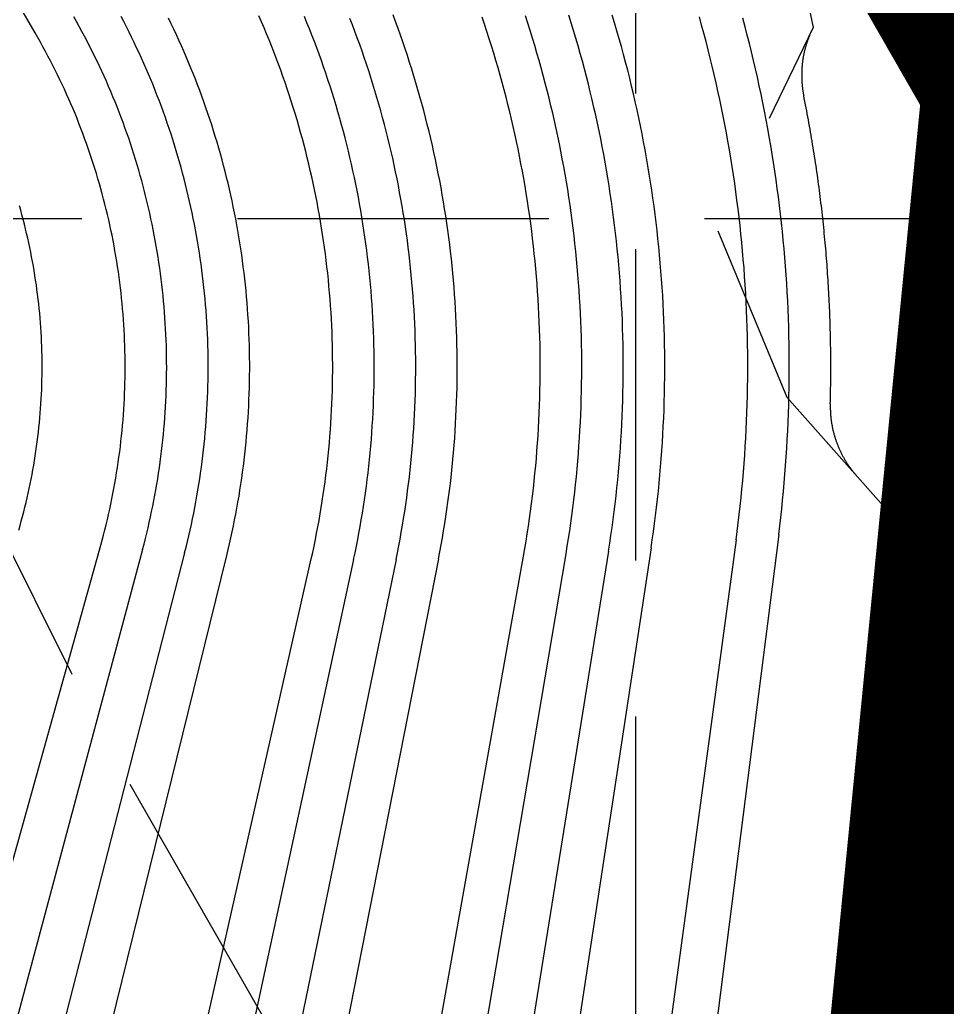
# Model space of a CAD drawing. Header units: inches. Extents: x 2439273 to 2445077, y 7048639 to 7057917.
# Drawn here: x 2443273.8 to 2443363.1, y 7053781 to 7053876.2 of the extents above; entities that cross this region are included whole.
import ezdxf

# ---------------------------------------------------------------- set-up
doc = ezdxf.new("R2010")
doc.units = ezdxf.units.IN
doc.header["$LTSCALE"] = 300
doc.header["$MEASUREMENT"] = 0
doc.linetypes.add('DASHEDX2', pattern=[0.165, 0.125, -0.04])
doc.linetypes.add('HIDDEN', pattern=[0.375, 0.25, -0.125])
for name, color, linetype in [('EC', 43, 'DASHEDX2'), ('GRID', 254, 'HIDDEN'), ('PC', 43, 'DASHEDX2'), ('SILT FENCE', 200, 'Continuous')]:
    doc.layers.add(name, color=color, linetype=linetype)

msp = doc.modelspace()

# ---------------------------------------------------------------- linework, layer by layer
at = {"layer": 'EC', "color": 43, "linetype": 'DASHEDX2', "flags": 128}
for points in [[(2443314.731, 7054071.338), (2443246.397, 7054130.796), (2443341.86, 7054239.247), (2443403.583, 7054305.576), (2443406.091, 7054308.967), (2443408.778, 7054314.31), (2443414.518, 7054334.138), (2443390.641, 7054330.871), (2443370.673, 7054321.869), (2443286.175, 7054320.036), (2443277.133, 7054265.52), (2443230.153, 7054191.685), (2443206.355, 7054145.806), (2443205.986, 7054120.807), (2443213.129, 7054083.793), (2443239.816, 7053999.748), (2443234.616, 7053948.438), (2443238.042, 7053912.968), (2443265.461, 7053839.869), (2443282.074, 7053806.58), (2443304.578, 7053767.273), (2443352.703, 7053713.1), (2443391.835, 7053658.111), (2443400.611, 7053636.173), (2443420.264, 7053607.511), (2443419.785, 7053641.228), (2443418.813, 7053656.412), (2443415.354, 7053686.967), (2443423.838, 7053699.041)], [(2443385.193, 7053797.56), (2443395.111, 7053786.381), (2443391.087, 7053835.767), (2443390.159, 7053839.751), (2443390.572, 7053840.258), (2443386.595, 7053874.103), (2443387.847, 7053877.076), (2443383.805, 7053913.519), (2443382.498, 7053914.892), (2443368.561, 7053924.265), (2443343.274, 7053909.1), (2443350.227, 7053875.443), (2443340.915, 7053856.19), (2443347.702, 7053839.82), (2443375.991, 7053807.933)]]:
    msp.add_lwpolyline(points, dxfattribs=at)
at = {"layer": 'GRID', "linetype": 'HIDDEN', "ltscale": 0.4}
for p, q in [((2443333.141, 7049369.078), (2443333.141, 7057765.425)), ((2439424.763, 7053857.046), (2444925.444, 7053857.046))]:
    msp.add_line(p, q, dxfattribs=at)
at = {"layer": 'PC', "color": 24, "linetype": 'Continuous', "flags": 128}
for points in [[(2443230.012, 7053640.749), (2443281.574, 7053825.558), (2443281.71, 7053826.051), (2443281.841, 7053826.545), (2443281.969, 7053827.04), (2443282.092, 7053827.536), (2443282.212, 7053828.033), (2443282.328, 7053828.531), (2443282.439, 7053829.03), (2443282.547, 7053829.53), (2443282.651, 7053830.03), (2443282.75, 7053830.532), (2443282.846, 7053831.034), (2443282.937, 7053831.537), (2443283.025, 7053832.041), (2443283.109, 7053832.545), (2443283.188, 7053833.05), (2443283.264, 7053833.556), (2443283.335, 7053834.062), (2443283.403, 7053834.569), (2443283.466, 7053835.076), (2443283.525, 7053835.584), (2443283.581, 7053836.092), (2443283.632, 7053836.601), (2443283.679, 7053837.11), (2443283.722, 7053837.62), (2443283.761, 7053838.129), (2443283.796, 7053838.639), (2443283.827, 7053839.15), (2443283.854, 7053839.66), (2443283.876, 7053840.171), (2443283.895, 7053840.682), (2443283.91, 7053841.193), (2443283.92, 7053841.704), (2443283.926, 7053842.215), (2443283.929, 7053842.727), (2443283.927, 7053843.238), (2443283.921, 7053843.749), (2443283.911, 7053844.26), (2443283.897, 7053844.771), (2443283.879, 7053845.282), (2443283.857, 7053845.793), (2443283.83, 7053846.304), (2443283.8, 7053846.814), (2443283.765, 7053847.324), (2443283.727, 7053847.834), (2443283.684, 7053848.344), (2443283.638, 7053848.853), (2443283.587, 7053849.361), (2443283.532, 7053849.87), (2443283.473, 7053850.378), (2443283.41, 7053850.885), (2443283.343, 7053851.392), (2443283.272, 7053851.898), (2443283.197, 7053852.404), (2443283.118, 7053852.909), (2443283.035, 7053853.413), (2443282.948, 7053853.917), (2443282.857, 7053854.42), (2443282.762, 7053854.923), (2443282.662, 7053855.424), (2443282.559, 7053855.925), (2443282.452, 7053856.425), (2443282.341, 7053856.924), (2443282.226, 7053857.422), (2443282.107, 7053857.919), (2443281.984, 7053858.415), (2443281.856, 7053858.911), (2443281.725, 7053859.405), (2443281.59, 7053859.898), (2443281.452, 7053860.39), (2443281.309, 7053860.881), (2443281.162, 7053861.371), (2443281.011, 7053861.859), (2443280.857, 7053862.347), (2443280.698, 7053862.833), (2443280.536, 7053863.317), (2443280.37, 7053863.801), (2443280.2, 7053864.283), (2443280.026, 7053864.764), (2443279.848, 7053865.243), (2443279.667, 7053865.721), (2443279.481, 7053866.198), (2443279.292, 7053866.673), (2443279.099, 7053867.146), (2443278.903, 7053867.618), (2443278.702, 7053868.088), (2443278.498, 7053868.557), (2443278.29, 7053869.024), (2443278.078, 7053869.49), (2443277.863, 7053869.953), (2443277.644, 7053870.415), (2443277.421, 7053870.875), (2443277.194, 7053871.334), (2443276.964, 7053871.79), (2443276.731, 7053872.245), (2443276.493, 7053872.698), (2443276.252, 7053873.149), (2443276.008, 7053873.598), (2443275.759, 7053874.045), (2443275.508, 7053874.49), (2443275.252, 7053874.933), (2443232.885, 7053947.78)], [(2443285.612, 7053825.16), (2443285.749, 7053825.679), (2443285.882, 7053826.198), (2443286.01, 7053826.719), (2443286.135, 7053827.24), (2443286.255, 7053827.763), (2443286.371, 7053828.286), (2443286.483, 7053828.811), (2443286.591, 7053829.336), (2443286.695, 7053829.862), (2443286.794, 7053830.389), (2443286.89, 7053830.916), (2443286.981, 7053831.445), (2443287.068, 7053831.974), (2443287.151, 7053832.504), (2443287.23, 7053833.034), (2443287.304, 7053833.565), (2443287.375, 7053834.097), (2443287.441, 7053834.629), (2443287.503, 7053835.161), (2443287.561, 7053835.694), (2443287.614, 7053836.228), (2443287.664, 7053836.762), (2443287.709, 7053837.296), (2443287.75, 7053837.831), (2443287.787, 7053838.366), (2443287.819, 7053838.901), (2443287.847, 7053839.436), (2443287.872, 7053839.972), (2443287.891, 7053840.508), (2443287.907, 7053841.044), (2443287.918, 7053841.58), (2443287.926, 7053842.116), (2443287.929, 7053842.652), (2443287.927, 7053843.188), (2443287.922, 7053843.724), (2443287.912, 7053844.261), (2443287.898, 7053844.797), (2443287.88, 7053845.332), (2443287.857, 7053845.868), (2443287.831, 7053846.404), (2443287.8, 7053846.939), (2443287.765, 7053847.474), (2443287.725, 7053848.009), (2443287.682, 7053848.543), (2443287.634, 7053849.077), (2443287.582, 7053849.611), (2443287.526, 7053850.144), (2443287.466, 7053850.677), (2443287.401, 7053851.209), (2443287.333, 7053851.741), (2443287.26, 7053852.272), (2443287.182, 7053852.803), (2443287.101, 7053853.333), (2443287.016, 7053853.862), (2443286.926, 7053854.391), (2443286.832, 7053854.919), (2443286.734, 7053855.446), (2443286.632, 7053855.972), (2443286.526, 7053856.498), (2443286.415, 7053857.023), (2443286.301, 7053857.547), (2443286.182, 7053858.069), (2443286.059, 7053858.591), (2443285.932, 7053859.112), (2443285.801, 7053859.632), (2443285.666, 7053860.151), (2443285.527, 7053860.669), (2443285.384, 7053861.186), (2443285.236, 7053861.701), (2443285.085, 7053862.216), (2443284.93, 7053862.729), (2443284.77, 7053863.241), (2443284.607, 7053863.751), (2443284.439, 7053864.261), (2443284.267, 7053864.769), (2443284.092, 7053865.275), (2443283.912, 7053865.781), (2443283.729, 7053866.284), (2443283.541, 7053866.787), (2443283.35, 7053867.288), (2443283.154, 7053867.787), (2443282.955, 7053868.285), (2443282.752, 7053868.781), (2443282.545, 7053869.275), (2443282.334, 7053869.768), (2443282.119, 7053870.26), (2443281.9, 7053870.749), (2443281.677, 7053871.237), (2443281.451, 7053871.723), (2443281.22, 7053872.207), (2443280.986, 7053872.689), (2443280.748, 7053873.17), (2443280.507, 7053873.649), (2443280.261, 7053874.125), (2443280.012, 7053874.6), (2443279.759, 7053875.073), (2443279.502, 7053875.544), (2443279.242, 7053876.012), (2443278.978, 7053876.479)], [(2443289.662, 7053824.833), (2443289.799, 7053825.376), (2443289.932, 7053825.921), (2443290.061, 7053826.466), (2443290.186, 7053827.012), (2443290.307, 7053827.56), (2443290.423, 7053828.108), (2443290.535, 7053828.657), (2443290.642, 7053829.207), (2443290.745, 7053829.758), (2443290.845, 7053830.31), (2443290.939, 7053830.862), (2443291.03, 7053831.415), (2443291.116, 7053831.969), (2443291.198, 7053832.523), (2443291.275, 7053833.078), (2443291.348, 7053833.634), (2443291.417, 7053834.19), (2443291.482, 7053834.747), (2443291.542, 7053835.304), (2443291.598, 7053835.862), (2443291.649, 7053836.42), (2443291.696, 7053836.978), (2443291.739, 7053837.537), (2443291.778, 7053838.096), (2443291.812, 7053838.655), (2443291.841, 7053839.215), (2443291.867, 7053839.775), (2443291.888, 7053840.335), (2443291.905, 7053840.895), (2443291.917, 7053841.455), (2443291.925, 7053842.016), (2443291.928, 7053842.576), (2443291.928, 7053843.136), (2443291.922, 7053843.697), (2443291.913, 7053844.257), (2443291.899, 7053844.817), (2443291.881, 7053845.377), (2443291.858, 7053845.937), (2443291.831, 7053846.497), (2443291.8, 7053847.057), (2443291.764, 7053847.616), (2443291.724, 7053848.175), (2443291.68, 7053848.734), (2443291.631, 7053849.292), (2443291.578, 7053849.85), (2443291.521, 7053850.407), (2443291.459, 7053850.964), (2443291.393, 7053851.521), (2443291.323, 7053852.077), (2443291.248, 7053852.632), (2443291.169, 7053853.187), (2443291.086, 7053853.741), (2443290.998, 7053854.295), (2443290.906, 7053854.848), (2443290.81, 7053855.4), (2443290.709, 7053855.951), (2443290.605, 7053856.502), (2443290.495, 7053857.051), (2443290.382, 7053857.6), (2443290.264, 7053858.148), (2443290.142, 7053858.695), (2443290.016, 7053859.241), (2443289.886, 7053859.786), (2443289.751, 7053860.33), (2443289.612, 7053860.873), (2443289.469, 7053861.415), (2443289.322, 7053861.956), (2443289.17, 7053862.495), (2443289.015, 7053863.033), (2443288.855, 7053863.571), (2443288.691, 7053864.106), (2443288.522, 7053864.641), (2443288.35, 7053865.174), (2443288.173, 7053865.706), (2443287.993, 7053866.237), (2443287.808, 7053866.766), (2443287.619, 7053867.293), (2443287.426, 7053867.819), (2443287.229, 7053868.344), (2443287.028, 7053868.867), (2443286.822, 7053869.389), (2443286.613, 7053869.908), (2443286.4, 7053870.427), (2443286.182, 7053870.943), (2443285.961, 7053871.458), (2443285.735, 7053871.971), (2443285.506, 7053872.482), (2443285.273, 7053872.992), (2443285.035, 7053873.5), (2443284.794, 7053874.005), (2443284.549, 7053874.509), (2443284.3, 7053875.011), (2443284.047, 7053875.511), (2443283.79, 7053876.01), (2443283.529, 7053876.506)], [(2443293.722, 7053824.575), (2443293.859, 7053825.142), (2443293.992, 7053825.711), (2443294.121, 7053826.28), (2443294.245, 7053826.851), (2443294.365, 7053827.422), (2443294.481, 7053827.995), (2443294.592, 7053828.568), (2443294.699, 7053829.142), (2443294.802, 7053829.717), (2443294.9, 7053830.293), (2443294.993, 7053830.869), (2443295.082, 7053831.446), (2443295.167, 7053832.024), (2443295.247, 7053832.602), (2443295.323, 7053833.181), (2443295.394, 7053833.761), (2443295.461, 7053834.341), (2443295.524, 7053834.922), (2443295.582, 7053835.503), (2443295.635, 7053836.084), (2443295.684, 7053836.666), (2443295.729, 7053837.248), (2443295.769, 7053837.831), (2443295.804, 7053838.414), (2443295.836, 7053838.997), (2443295.862, 7053839.58), (2443295.884, 7053840.164), (2443295.902, 7053840.747), (2443295.915, 7053841.331), (2443295.924, 7053841.915), (2443295.928, 7053842.499), (2443295.928, 7053843.083), (2443295.923, 7053843.667), (2443295.914, 7053844.251), (2443295.9, 7053844.834), (2443295.882, 7053845.418), (2443295.859, 7053846.002), (2443295.832, 7053846.585), (2443295.8, 7053847.168), (2443295.764, 7053847.751), (2443295.724, 7053848.333), (2443295.679, 7053848.916), (2443295.629, 7053849.497), (2443295.575, 7053850.079), (2443295.517, 7053850.66), (2443295.454, 7053851.24), (2443295.386, 7053851.821), (2443295.314, 7053852.4), (2443295.238, 7053852.979), (2443295.157, 7053853.557), (2443295.072, 7053854.135), (2443294.982, 7053854.712), (2443294.888, 7053855.288), (2443294.79, 7053855.864), (2443294.687, 7053856.439), (2443294.58, 7053857.013), (2443294.468, 7053857.586), (2443294.352, 7053858.158), (2443294.231, 7053858.73), (2443294.106, 7053859.3), (2443293.977, 7053859.869), (2443293.843, 7053860.438), (2443293.705, 7053861.005), (2443293.563, 7053861.572), (2443293.416, 7053862.137), (2443293.265, 7053862.701), (2443293.11, 7053863.264), (2443292.95, 7053863.826), (2443292.786, 7053864.386), (2443292.618, 7053864.945), (2443292.445, 7053865.503), (2443292.268, 7053866.059), (2443292.087, 7053866.615), (2443291.901, 7053867.168), (2443291.712, 7053867.721), (2443291.518, 7053868.271), (2443291.32, 7053868.821), (2443291.117, 7053869.368), (2443290.911, 7053869.915), (2443290.7, 7053870.459), (2443290.485, 7053871.002), (2443290.266, 7053871.543), (2443290.043, 7053872.083), (2443289.815, 7053872.621), (2443289.584, 7053873.157), (2443289.348, 7053873.691), (2443289.108, 7053874.224), (2443288.865, 7053874.754), (2443288.617, 7053875.283), (2443288.365, 7053875.81), (2443288.109, 7053876.335)], [(2443301.866, 7053824.255), (2443302.002, 7053824.869), (2443302.134, 7053825.484), (2443302.261, 7053826.1), (2443302.383, 7053826.717), (2443302.501, 7053827.335), (2443302.614, 7053827.954), (2443302.723, 7053828.574), (2443302.826, 7053829.194), (2443302.926, 7053829.815), (2443303.02, 7053830.437), (2443303.11, 7053831.06), (2443303.195, 7053831.683), (2443303.276, 7053832.307), (2443303.352, 7053832.931), (2443303.423, 7053833.556), (2443303.49, 7053834.182), (2443303.552, 7053834.808), (2443303.609, 7053835.434), (2443303.661, 7053836.061), (2443303.709, 7053836.688), (2443303.752, 7053837.316), (2443303.791, 7053837.944), (2443303.824, 7053838.572), (2443303.853, 7053839.2), (2443303.878, 7053839.829), (2443303.897, 7053840.457), (2443303.912, 7053841.086), (2443303.922, 7053841.715), (2443303.928, 7053842.344), (2443303.928, 7053842.973), (2443303.924, 7053843.602), (2443303.916, 7053844.231), (2443303.902, 7053844.86), (2443303.884, 7053845.489), (2443303.861, 7053846.118), (2443303.834, 7053846.746), (2443303.802, 7053847.374), (2443303.765, 7053848.002), (2443303.723, 7053848.63), (2443303.677, 7053849.257), (2443303.626, 7053849.884), (2443303.57, 7053850.511), (2443303.51, 7053851.137), (2443303.444, 7053851.762), (2443303.375, 7053852.388), (2443303.3, 7053853.012), (2443303.221, 7053853.636), (2443303.137, 7053854.26), (2443303.049, 7053854.882), (2443302.956, 7053855.505), (2443302.858, 7053856.126), (2443302.755, 7053856.747), (2443302.648, 7053857.366), (2443302.537, 7053857.985), (2443302.42, 7053858.604), (2443302.299, 7053859.221), (2443302.174, 7053859.837), (2443302.044, 7053860.453), (2443301.909, 7053861.067), (2443301.769, 7053861.68), (2443301.625, 7053862.293), (2443301.477, 7053862.904), (2443301.324, 7053863.514), (2443301.166, 7053864.123), (2443301.004, 7053864.731), (2443300.837, 7053865.337), (2443300.665, 7053865.943), (2443300.489, 7053866.547), (2443300.309, 7053867.149), (2443300.124, 7053867.75), (2443299.935, 7053868.35), (2443299.741, 7053868.949), (2443299.542, 7053869.546), (2443299.34, 7053870.141), (2443299.132, 7053870.735), (2443298.921, 7053871.327), (2443298.704, 7053871.918), (2443298.484, 7053872.507), (2443298.259, 7053873.094), (2443298.03, 7053873.68), (2443297.796, 7053874.264), (2443297.558, 7053874.846), (2443297.315, 7053875.427), (2443297.068, 7053876.005), (2443296.817, 7053876.582)], [(2443305.948, 7053824.19), (2443306.083, 7053824.827), (2443306.213, 7053825.464), (2443306.338, 7053826.103), (2443306.459, 7053826.742), (2443306.575, 7053827.382), (2443306.686, 7053828.023), (2443306.793, 7053828.665), (2443306.895, 7053829.308), (2443306.992, 7053829.951), (2443307.084, 7053830.595), (2443307.172, 7053831.24), (2443307.254, 7053831.885), (2443307.332, 7053832.531), (2443307.406, 7053833.177), (2443307.474, 7053833.824), (2443307.538, 7053834.472), (2443307.597, 7053835.12), (2443307.651, 7053835.768), (2443307.7, 7053836.417), (2443307.744, 7053837.066), (2443307.784, 7053837.716), (2443307.819, 7053838.365), (2443307.849, 7053839.015), (2443307.874, 7053839.665), (2443307.895, 7053840.316), (2443307.91, 7053840.966), (2443307.921, 7053841.617), (2443307.927, 7053842.267), (2443307.928, 7053842.918), (2443307.925, 7053843.569), (2443307.916, 7053844.219), (2443307.903, 7053844.87), (2443307.885, 7053845.52), (2443307.862, 7053846.17), (2443307.835, 7053846.82), (2443307.802, 7053847.47), (2443307.765, 7053848.12), (2443307.723, 7053848.769), (2443307.676, 7053849.418), (2443307.625, 7053850.066), (2443307.568, 7053850.715), (2443307.507, 7053851.362), (2443307.441, 7053852.01), (2443307.37, 7053852.656), (2443307.294, 7053853.303), (2443307.214, 7053853.948), (2443307.129, 7053854.593), (2443307.039, 7053855.238), (2443306.944, 7053855.881), (2443306.845, 7053856.524), (2443306.741, 7053857.167), (2443306.632, 7053857.808), (2443306.518, 7053858.449), (2443306.4, 7053859.089), (2443306.277, 7053859.727), (2443306.149, 7053860.365), (2443306.016, 7053861.002), (2443305.879, 7053861.638), (2443305.737, 7053862.273), (2443305.591, 7053862.907), (2443305.439, 7053863.54), (2443305.283, 7053864.172), (2443305.123, 7053864.802), (2443304.957, 7053865.431), (2443304.787, 7053866.059), (2443304.613, 7053866.686), (2443304.433, 7053867.312), (2443304.25, 7053867.936), (2443304.061, 7053868.558), (2443303.868, 7053869.18), (2443303.67, 7053869.8), (2443303.468, 7053870.418), (2443303.261, 7053871.035), (2443303.05, 7053871.65), (2443302.834, 7053872.264), (2443302.614, 7053872.876), (2443302.389, 7053873.487), (2443302.159, 7053874.096), (2443301.925, 7053874.703), (2443301.687, 7053875.308), (2443301.444, 7053875.912), (2443301.197, 7053876.513)], [(2443310.035, 7053824.186), (2443310.168, 7053824.844), (2443310.296, 7053825.503), (2443310.42, 7053826.163), (2443310.539, 7053826.824), (2443310.652, 7053827.486), (2443310.761, 7053828.149), (2443310.866, 7053828.812), (2443310.965, 7053829.477), (2443311.06, 7053830.142), (2443311.149, 7053830.807), (2443311.234, 7053831.473), (2443311.314, 7053832.14), (2443311.389, 7053832.808), (2443311.459, 7053833.476), (2443311.525, 7053834.144), (2443311.585, 7053834.813), (2443311.641, 7053835.482), (2443311.691, 7053836.152), (2443311.737, 7053836.822), (2443311.778, 7053837.493), (2443311.814, 7053838.163), (2443311.845, 7053838.834), (2443311.871, 7053839.505), (2443311.892, 7053840.177), (2443311.909, 7053840.848), (2443311.92, 7053841.519), (2443311.927, 7053842.191), (2443311.929, 7053842.863), (2443311.925, 7053843.534), (2443311.917, 7053844.206), (2443311.904, 7053844.877), (2443311.886, 7053845.549), (2443311.863, 7053846.22), (2443311.836, 7053846.891), (2443311.803, 7053847.562), (2443311.766, 7053848.232), (2443311.723, 7053848.903), (2443311.676, 7053849.573), (2443311.624, 7053850.242), (2443311.567, 7053850.912), (2443311.505, 7053851.58), (2443311.438, 7053852.249), (2443311.366, 7053852.916), (2443311.289, 7053853.584), (2443311.208, 7053854.25), (2443311.122, 7053854.916), (2443311.03, 7053855.582), (2443310.934, 7053856.246), (2443310.833, 7053856.91), (2443310.728, 7053857.574), (2443310.617, 7053858.236), (2443310.502, 7053858.898), (2443310.381, 7053859.559), (2443310.256, 7053860.218), (2443310.126, 7053860.877), (2443309.992, 7053861.535), (2443309.852, 7053862.192), (2443309.708, 7053862.848), (2443309.559, 7053863.503), (2443309.405, 7053864.157), (2443309.246, 7053864.81), (2443309.083, 7053865.461), (2443308.915, 7053866.111), (2443308.742, 7053866.76), (2443308.565, 7053867.408), (2443308.382, 7053868.054), (2443308.195, 7053868.699), (2443308.003, 7053869.343), (2443307.807, 7053869.985), (2443307.606, 7053870.626), (2443307.4, 7053871.266), (2443307.19, 7053871.903), (2443306.975, 7053872.54), (2443306.755, 7053873.174), (2443306.53, 7053873.807), (2443306.301, 7053874.439), (2443306.068, 7053875.068), (2443305.83, 7053875.696), (2443305.587, 7053876.323)], [(2443314.126, 7053824.239), (2443314.257, 7053824.919), (2443314.383, 7053825.599), (2443314.504, 7053826.281), (2443314.62, 7053826.963), (2443314.732, 7053827.646), (2443314.838, 7053828.33), (2443314.94, 7053829.014), (2443315.036, 7053829.7), (2443315.128, 7053830.386), (2443315.215, 7053831.072), (2443315.297, 7053831.759), (2443315.373, 7053832.447), (2443315.445, 7053833.135), (2443315.512, 7053833.824), (2443315.574, 7053834.513), (2443315.631, 7053835.203), (2443315.683, 7053835.893), (2443315.73, 7053836.584), (2443315.772, 7053837.274), (2443315.809, 7053837.965), (2443315.841, 7053838.657), (2443315.868, 7053839.348), (2443315.89, 7053840.04), (2443315.907, 7053840.732), (2443315.919, 7053841.424), (2443315.926, 7053842.116), (2443315.929, 7053842.808), (2443315.926, 7053843.5), (2443315.918, 7053844.192), (2443315.905, 7053844.884), (2443315.887, 7053845.576), (2443315.864, 7053846.267), (2443315.837, 7053846.959), (2443315.804, 7053847.65), (2443315.766, 7053848.341), (2443315.723, 7053849.032), (2443315.676, 7053849.722), (2443315.623, 7053850.412), (2443315.565, 7053851.102), (2443315.503, 7053851.791), (2443315.435, 7053852.48), (2443315.362, 7053853.168), (2443315.285, 7053853.856), (2443315.202, 7053854.543), (2443315.115, 7053855.229), (2443315.023, 7053855.915), (2443314.925, 7053856.6), (2443314.823, 7053857.285), (2443314.716, 7053857.968), (2443314.604, 7053858.651), (2443314.487, 7053859.333), (2443314.365, 7053860.015), (2443314.238, 7053860.695), (2443314.106, 7053861.374), (2443313.969, 7053862.053), (2443313.828, 7053862.73), (2443313.681, 7053863.406), (2443313.53, 7053864.082), (2443313.374, 7053864.756), (2443313.213, 7053865.429), (2443313.047, 7053866.101), (2443312.876, 7053866.772), (2443312.701, 7053867.441), (2443312.521, 7053868.109), (2443312.335, 7053868.776), (2443312.145, 7053869.441), (2443311.951, 7053870.105), (2443311.751, 7053870.768), (2443311.547, 7053871.429), (2443311.338, 7053872.089), (2443311.124, 7053872.747), (2443310.905, 7053873.404), (2443310.682, 7053874.059), (2443310.454, 7053874.712), (2443310.221, 7053875.364), (2443309.984, 7053876.014), (2443309.742, 7053876.662)], [(2443322.316, 7053824.514), (2443322.442, 7053825.234), (2443322.563, 7053825.956), (2443322.678, 7053826.678), (2443322.789, 7053827.4), (2443322.894, 7053828.124), (2443322.994, 7053828.848), (2443323.09, 7053829.573), (2443323.18, 7053830.299), (2443323.265, 7053831.025), (2443323.345, 7053831.752), (2443323.42, 7053832.479), (2443323.489, 7053833.207), (2443323.554, 7053833.936), (2443323.613, 7053834.664), (2443323.668, 7053835.394), (2443323.717, 7053836.123), (2443323.761, 7053836.853), (2443323.8, 7053837.583), (2443323.834, 7053838.314), (2443323.862, 7053839.044), (2443323.886, 7053839.775), (2443323.904, 7053840.506), (2443323.918, 7053841.237), (2443323.926, 7053841.968), (2443323.929, 7053842.7), (2443323.926, 7053843.431), (2443323.919, 7053844.162), (2443323.907, 7053844.893), (2443323.889, 7053845.624), (2443323.866, 7053846.355), (2443323.838, 7053847.086), (2443323.805, 7053847.816), (2443323.767, 7053848.546), (2443323.724, 7053849.276), (2443323.676, 7053850.006), (2443323.622, 7053850.735), (2443323.563, 7053851.464), (2443323.5, 7053852.193), (2443323.431, 7053852.921), (2443323.357, 7053853.648), (2443323.278, 7053854.375), (2443323.193, 7053855.101), (2443323.104, 7053855.827), (2443323.01, 7053856.552), (2443322.91, 7053857.277), (2443322.805, 7053858), (2443322.696, 7053858.723), (2443322.581, 7053859.445), (2443322.461, 7053860.167), (2443322.336, 7053860.887), (2443322.206, 7053861.607), (2443322.071, 7053862.325), (2443321.931, 7053863.043), (2443321.786, 7053863.76), (2443321.636, 7053864.475), (2443321.48, 7053865.19), (2443321.32, 7053865.903), (2443321.155, 7053866.616), (2443320.985, 7053867.327), (2443320.809, 7053868.037), (2443320.629, 7053868.745), (2443320.444, 7053869.453), (2443320.254, 7053870.159), (2443320.059, 7053870.863), (2443319.859, 7053871.567), (2443319.654, 7053872.269), (2443319.444, 7053872.969), (2443319.229, 7053873.668), (2443319.009, 7053874.365), (2443318.784, 7053875.061), (2443318.555, 7053875.755), (2443318.32, 7053876.448)], [(2443326.414, 7053824.731), (2443326.536, 7053825.471), (2443326.654, 7053826.212), (2443326.766, 7053826.953), (2443326.873, 7053827.695), (2443326.975, 7053828.439), (2443327.072, 7053829.182), (2443327.164, 7053829.927), (2443327.25, 7053830.672), (2443327.332, 7053831.417), (2443327.408, 7053832.163), (2443327.479, 7053832.91), (2443327.545, 7053833.657), (2443327.605, 7053834.405), (2443327.661, 7053835.153), (2443327.711, 7053835.901), (2443327.756, 7053836.65), (2443327.796, 7053837.399), (2443327.83, 7053838.148), (2443327.86, 7053838.897), (2443327.884, 7053839.647), (2443327.903, 7053840.397), (2443327.917, 7053841.147), (2443327.925, 7053841.897), (2443327.929, 7053842.647), (2443327.927, 7053843.397), (2443327.92, 7053844.147), (2443327.907, 7053844.897), (2443327.89, 7053845.646), (2443327.867, 7053846.396), (2443327.839, 7053847.146), (2443327.806, 7053847.895), (2443327.768, 7053848.644), (2443327.725, 7053849.393), (2443327.676, 7053850.141), (2443327.622, 7053850.889), (2443327.563, 7053851.637), (2443327.499, 7053852.384), (2443327.429, 7053853.131), (2443327.355, 7053853.877), (2443327.275, 7053854.623), (2443327.19, 7053855.368), (2443327.1, 7053856.113), (2443327.004, 7053856.857), (2443326.904, 7053857.6), (2443326.798, 7053858.342), (2443326.687, 7053859.084), (2443326.571, 7053859.825), (2443326.45, 7053860.565), (2443326.324, 7053861.305), (2443326.193, 7053862.043), (2443326.056, 7053862.781), (2443325.915, 7053863.517), (2443325.768, 7053864.253), (2443325.616, 7053864.987), (2443325.459, 7053865.721), (2443325.297, 7053866.453), (2443325.13, 7053867.184), (2443324.958, 7053867.914), (2443324.78, 7053868.643), (2443324.598, 7053869.37), (2443324.411, 7053870.097), (2443324.218, 7053870.822), (2443324.021, 7053871.545), (2443323.819, 7053872.267), (2443323.611, 7053872.988), (2443323.399, 7053873.707), (2443323.181, 7053874.425), (2443322.959, 7053875.142), (2443322.732, 7053875.856), (2443322.499, 7053876.569)], [(2443330.512, 7053824.998), (2443330.631, 7053825.757), (2443330.745, 7053826.517), (2443330.854, 7053827.278), (2443330.957, 7053828.039), (2443331.056, 7053828.801), (2443331.149, 7053829.564), (2443331.237, 7053830.327), (2443331.319, 7053831.091), (2443331.397, 7053831.855), (2443331.469, 7053832.62), (2443331.536, 7053833.385), (2443331.598, 7053834.151), (2443331.654, 7053834.918), (2443331.705, 7053835.684), (2443331.751, 7053836.451), (2443331.792, 7053837.218), (2443331.827, 7053837.986), (2443331.857, 7053838.754), (2443331.882, 7053839.521), (2443331.901, 7053840.29), (2443331.916, 7053841.058), (2443331.925, 7053841.826), (2443331.928, 7053842.594), (2443331.927, 7053843.363), (2443331.92, 7053844.131), (2443331.908, 7053844.899), (2443331.891, 7053845.667), (2443331.868, 7053846.435), (2443331.84, 7053847.203), (2443331.807, 7053847.971), (2443331.769, 7053848.738), (2443331.725, 7053849.505), (2443331.676, 7053850.272), (2443331.622, 7053851.038), (2443331.563, 7053851.804), (2443331.498, 7053852.57), (2443331.428, 7053853.335), (2443331.353, 7053854.1), (2443331.272, 7053854.864), (2443331.187, 7053855.627), (2443331.096, 7053856.39), (2443331, 7053857.153), (2443330.898, 7053857.914), (2443330.792, 7053858.675), (2443330.68, 7053859.435), (2443330.563, 7053860.195), (2443330.441, 7053860.953), (2443330.313, 7053861.711), (2443330.181, 7053862.468), (2443330.043, 7053863.223), (2443329.9, 7053863.978), (2443329.752, 7053864.732), (2443329.598, 7053865.485), (2443329.44, 7053866.237), (2443329.276, 7053866.988), (2443329.107, 7053867.737), (2443328.933, 7053868.486), (2443328.754, 7053869.233), (2443328.57, 7053869.979), (2443328.381, 7053870.723), (2443328.186, 7053871.467), (2443327.987, 7053872.209), (2443327.782, 7053872.949), (2443327.573, 7053873.688), (2443327.358, 7053874.426), (2443327.138, 7053875.162), (2443326.913, 7053875.897), (2443326.684, 7053876.63)], [(2443334.61, 7053825.314), (2443334.725, 7053826.091), (2443334.836, 7053826.87), (2443334.941, 7053827.649), (2443335.04, 7053828.429), (2443335.135, 7053829.209), (2443335.224, 7053829.99), (2443335.308, 7053830.772), (2443335.386, 7053831.554), (2443335.46, 7053832.337), (2443335.528, 7053833.12), (2443335.59, 7053833.904), (2443335.648, 7053834.688), (2443335.7, 7053835.472), (2443335.746, 7053836.257), (2443335.788, 7053837.042), (2443335.824, 7053837.827), (2443335.855, 7053838.613), (2443335.88, 7053839.399), (2443335.9, 7053840.185), (2443335.915, 7053840.971), (2443335.924, 7053841.757), (2443335.928, 7053842.543), (2443335.927, 7053843.329), (2443335.921, 7053844.115), (2443335.909, 7053844.901), (2443335.892, 7053845.687), (2443335.869, 7053846.473), (2443335.841, 7053847.259), (2443335.808, 7053848.044), (2443335.77, 7053848.829), (2443335.726, 7053849.614), (2443335.677, 7053850.399), (2443335.622, 7053851.183), (2443335.562, 7053851.967), (2443335.497, 7053852.75), (2443335.427, 7053853.533), (2443335.351, 7053854.316), (2443335.27, 7053855.098), (2443335.184, 7053855.879), (2443335.092, 7053856.66), (2443334.996, 7053857.44), (2443334.893, 7053858.22), (2443334.786, 7053858.998), (2443334.673, 7053859.776), (2443334.555, 7053860.554), (2443334.432, 7053861.33), (2443334.304, 7053862.106), (2443334.17, 7053862.88), (2443334.031, 7053863.654), (2443333.887, 7053864.427), (2443333.737, 7053865.199), (2443333.582, 7053865.969), (2443333.422, 7053866.739), (2443333.257, 7053867.508), (2443333.087, 7053868.275), (2443332.911, 7053869.042), (2443332.731, 7053869.807), (2443332.545, 7053870.571), (2443332.354, 7053871.333), (2443332.157, 7053872.094), (2443331.956, 7053872.854), (2443331.75, 7053873.613), (2443331.538, 7053874.37), (2443331.321, 7053875.126), (2443331.099, 7053875.88), (2443330.872, 7053876.632)], [(2443342.802, 7053826.083), (2443342.91, 7053826.897), (2443343.012, 7053827.711), (2443343.109, 7053828.525), (2443343.201, 7053829.341), (2443343.287, 7053830.157), (2443343.367, 7053830.973), (2443343.443, 7053831.79), (2443343.513, 7053832.608), (2443343.577, 7053833.425), (2443343.636, 7053834.244), (2443343.69, 7053835.062), (2443343.738, 7053835.881), (2443343.781, 7053836.701), (2443343.818, 7053837.52), (2443343.85, 7053838.34), (2443343.876, 7053839.16), (2443343.898, 7053839.98), (2443343.913, 7053840.801), (2443343.923, 7053841.621), (2443343.928, 7053842.441), (2443343.928, 7053843.262), (2443343.922, 7053844.082), (2443343.91, 7053844.903), (2443343.893, 7053845.723), (2443343.871, 7053846.543), (2443343.843, 7053847.363), (2443343.81, 7053848.183), (2443343.771, 7053849.002), (2443343.727, 7053849.822), (2443343.678, 7053850.641), (2443343.623, 7053851.459), (2443343.563, 7053852.277), (2443343.497, 7053853.095), (2443343.426, 7053853.913), (2443343.349, 7053854.729), (2443343.267, 7053855.546), (2443343.18, 7053856.362), (2443343.087, 7053857.177), (2443342.989, 7053857.991), (2443342.886, 7053858.805), (2443342.777, 7053859.618), (2443342.663, 7053860.431), (2443342.543, 7053861.242), (2443342.418, 7053862.053), (2443342.288, 7053862.863), (2443342.152, 7053863.672), (2443342.011, 7053864.481), (2443341.864, 7053865.288), (2443341.713, 7053866.094), (2443341.556, 7053866.899), (2443341.393, 7053867.704), (2443341.226, 7053868.507), (2443341.053, 7053869.309), (2443340.874, 7053870.11), (2443340.691, 7053870.909), (2443340.502, 7053871.708), (2443340.307, 7053872.505), (2443340.108, 7053873.301), (2443339.903, 7053874.095), (2443339.693, 7053874.888), (2443339.478, 7053875.68), (2443339.258, 7053876.47)], [(2443346.903, 7053826.587), (2443347.006, 7053827.417), (2443347.104, 7053828.247), (2443347.196, 7053829.079), (2443347.282, 7053829.911), (2443347.364, 7053830.743), (2443347.439, 7053831.576), (2443347.51, 7053832.409), (2443347.575, 7053833.243), (2443347.634, 7053834.078), (2443347.688, 7053834.912), (2443347.737, 7053835.747), (2443347.78, 7053836.583), (2443347.817, 7053837.418), (2443347.849, 7053838.254), (2443347.876, 7053839.09), (2443347.897, 7053839.926), (2443347.913, 7053840.762), (2443347.923, 7053841.599), (2443347.928, 7053842.435), (2443347.928, 7053843.271), (2443347.921, 7053844.108), (2443347.91, 7053844.944), (2443347.893, 7053845.78), (2443347.87, 7053846.616), (2443347.842, 7053847.452), (2443347.809, 7053848.288), (2443347.77, 7053849.124), (2443347.726, 7053849.959), (2443347.676, 7053850.794), (2443347.621, 7053851.628), (2443347.56, 7053852.463), (2443347.494, 7053853.296), (2443347.422, 7053854.13), (2443347.345, 7053854.962), (2443347.263, 7053855.795), (2443347.175, 7053856.627), (2443347.082, 7053857.458), (2443346.983, 7053858.288), (2443346.879, 7053859.118), (2443346.769, 7053859.947), (2443346.654, 7053860.776), (2443346.534, 7053861.604), (2443346.408, 7053862.43), (2443346.276, 7053863.256), (2443346.14, 7053864.082), (2443345.998, 7053864.906), (2443345.85, 7053865.729), (2443345.698, 7053866.551), (2443345.539, 7053867.373), (2443345.376, 7053868.193), (2443345.207, 7053869.012), (2443345.033, 7053869.83), (2443344.853, 7053870.647), (2443344.668, 7053871.463), (2443344.478, 7053872.277), (2443344.282, 7053873.091), (2443344.082, 7053873.903), (2443343.875, 7053874.713), (2443343.664, 7053875.522), (2443343.447, 7053876.33)], [(2443350.227, 7053875.443), (2443350.196, 7053875.382), (2443350.166, 7053875.322), (2443350.136, 7053875.262), (2443350.107, 7053875.201), (2443350.078, 7053875.14), (2443350.049, 7053875.079), (2443350.021, 7053875.018), (2443349.993, 7053874.956), (2443349.966, 7053874.895), (2443349.939, 7053874.833), (2443349.912, 7053874.771), (2443349.886, 7053874.709), (2443349.86, 7053874.646), (2443349.835, 7053874.584), (2443349.81, 7053874.521), (2443349.786, 7053874.458), (2443349.762, 7053874.395), (2443349.738, 7053874.332), (2443349.715, 7053874.269), (2443349.692, 7053874.205), (2443349.67, 7053874.141), (2443349.648, 7053874.078), (2443349.627, 7053874.014), (2443349.606, 7053873.949), (2443349.585, 7053873.885), (2443349.565, 7053873.821), (2443349.545, 7053873.756), (2443349.526, 7053873.692), (2443349.507, 7053873.627), (2443349.489, 7053873.562), (2443349.471, 7053873.497), (2443349.453, 7053873.432), (2443349.436, 7053873.367), (2443349.42, 7053873.301), (2443349.403, 7053873.236), (2443349.388, 7053873.17), (2443349.372, 7053873.104), (2443349.357, 7053873.039), (2443349.343, 7053872.973), (2443349.329, 7053872.907), (2443349.315, 7053872.841), (2443349.302, 7053872.775), (2443349.29, 7053872.708), (2443349.277, 7053872.642), (2443349.266, 7053872.575), (2443349.254, 7053872.509), (2443349.244, 7053872.442), (2443349.233, 7053872.376), (2443349.223, 7053872.309), (2443349.214, 7053872.242), (2443349.205, 7053872.175), (2443349.196, 7053872.109), (2443349.188, 7053872.042), (2443349.18, 7053871.975), (2443349.173, 7053871.907), (2443349.166, 7053871.84), (2443349.16, 7053871.773), (2443349.154, 7053871.706), (2443349.148, 7053871.639), (2443349.143, 7053871.571), (2443349.139, 7053871.504), (2443349.135, 7053871.437), (2443349.131, 7053871.369), (2443349.128, 7053871.302), (2443349.125, 7053871.235), (2443349.123, 7053871.167), (2443349.121, 7053871.1), (2443349.12, 7053871.032), (2443349.119, 7053870.965), (2443349.119, 7053870.897), (2443349.119, 7053870.83), (2443349.119, 7053870.763), (2443349.12, 7053870.695), (2443349.121, 7053870.628), (2443349.123, 7053870.56), (2443349.126, 7053870.493), (2443349.128, 7053870.425), (2443349.132, 7053870.358), (2443349.135, 7053870.291), (2443349.139, 7053870.223), (2443349.144, 7053870.156), (2443349.149, 7053870.089), (2443349.154, 7053870.022), (2443349.16, 7053869.954), (2443349.167, 7053869.887), (2443349.174, 7053869.82), (2443349.181, 7053869.753), (2443349.189, 7053869.686), (2443349.197, 7053869.619), (2443349.205, 7053869.552), (2443349.214, 7053869.485), (2443349.224, 7053869.419), (2443349.234, 7053869.352), (2443349.244, 7053869.285), (2443349.255, 7053869.219), (2443349.267, 7053869.152), (2443349.278, 7053869.086), (2443349.291, 7053869.019), (2443349.303, 7053868.953), (2443349.316, 7053868.887)], [(2443351.88, 7053839.182), (2443351.888, 7053839.481), (2443351.895, 7053839.78), (2443351.901, 7053840.078), (2443351.907, 7053840.377), (2443351.912, 7053840.676), (2443351.917, 7053840.974), (2443351.92, 7053841.273), (2443351.923, 7053841.572), (2443351.926, 7053841.871), (2443351.927, 7053842.17), (2443351.928, 7053842.468), (2443351.929, 7053842.767), (2443351.928, 7053843.066), (2443351.927, 7053843.365), (2443351.926, 7053843.664), (2443351.923, 7053843.962), (2443351.92, 7053844.261), (2443351.916, 7053844.56), (2443351.912, 7053844.859), (2443351.907, 7053845.157), (2443351.901, 7053845.456), (2443351.895, 7053845.755), (2443351.887, 7053846.054), (2443351.88, 7053846.352), (2443351.871, 7053846.651), (2443351.862, 7053846.95), (2443351.852, 7053847.248), (2443351.842, 7053847.547), (2443351.831, 7053847.845), (2443351.819, 7053848.144), (2443351.806, 7053848.442), (2443351.793, 7053848.741), (2443351.779, 7053849.039), (2443351.764, 7053849.338), (2443351.749, 7053849.636), (2443351.733, 7053849.935), (2443351.717, 7053850.233), (2443351.699, 7053850.531), (2443351.682, 7053850.829), (2443351.663, 7053851.128), (2443351.644, 7053851.426), (2443351.624, 7053851.724), (2443351.603, 7053852.022), (2443351.582, 7053852.32), (2443351.56, 7053852.618), (2443351.537, 7053852.916), (2443351.514, 7053853.214), (2443351.49, 7053853.512), (2443351.465, 7053853.809), (2443351.44, 7053854.107), (2443351.414, 7053854.405), (2443351.387, 7053854.702), (2443351.36, 7053855), (2443351.332, 7053855.297), (2443351.303, 7053855.595), (2443351.273, 7053855.892), (2443351.243, 7053856.189), (2443351.213, 7053856.487), (2443351.181, 7053856.784), (2443351.149, 7053857.081), (2443351.116, 7053857.378), (2443351.083, 7053857.675), (2443351.049, 7053857.972), (2443351.014, 7053858.268), (2443350.979, 7053858.565), (2443350.943, 7053858.862), (2443350.906, 7053859.158), (2443350.868, 7053859.455), (2443350.83, 7053859.751), (2443350.791, 7053860.047), (2443350.752, 7053860.343), (2443350.712, 7053860.639), (2443350.671, 7053860.935), (2443350.629, 7053861.231), (2443350.587, 7053861.527), (2443350.544, 7053861.823), (2443350.501, 7053862.118), (2443350.457, 7053862.414), (2443350.412, 7053862.709), (2443350.366, 7053863.005), (2443350.32, 7053863.3), (2443350.273, 7053863.595), (2443350.226, 7053863.89), (2443350.178, 7053864.185), (2443350.129, 7053864.48), (2443350.079, 7053864.774), (2443350.029, 7053865.069), (2443349.978, 7053865.363), (2443349.927, 7053865.658), (2443349.875, 7053865.952), (2443349.822, 7053866.246), (2443349.768, 7053866.54), (2443349.714, 7053866.834), (2443349.659, 7053867.127), (2443349.604, 7053867.421), (2443349.548, 7053867.714), (2443349.491, 7053868.008), (2443349.433, 7053868.301), (2443349.375, 7053868.594), (2443349.316, 7053868.887)], [(2443273.67, 7053827.012), (2443273.797, 7053827.454), (2443273.921, 7053827.896), (2443274.041, 7053828.339), (2443274.157, 7053828.783), (2443274.27, 7053829.228), (2443274.379, 7053829.674), (2443274.484, 7053830.121), (2443274.586, 7053830.569), (2443274.684, 7053831.018), (2443274.779, 7053831.467), (2443274.869, 7053831.917), (2443274.956, 7053832.368), (2443275.04, 7053832.819), (2443275.119, 7053833.272), (2443275.195, 7053833.725), (2443275.268, 7053834.178), (2443275.336, 7053834.632), (2443275.401, 7053835.087), (2443275.462, 7053835.542), (2443275.519, 7053835.997), (2443275.573, 7053836.453), (2443275.623, 7053836.91), (2443275.669, 7053837.367), (2443275.711, 7053837.824), (2443275.749, 7053838.282), (2443275.784, 7053838.739), (2443275.815, 7053839.197), (2443275.843, 7053839.656), (2443275.866, 7053840.114), (2443275.886, 7053840.573), (2443275.902, 7053841.032), (2443275.914, 7053841.491), (2443275.923, 7053841.95), (2443275.928, 7053842.409), (2443275.929, 7053842.869), (2443275.926, 7053843.328), (2443275.919, 7053843.787), (2443275.909, 7053844.246), (2443275.895, 7053844.705), (2443275.877, 7053845.164), (2443275.855, 7053845.622), (2443275.83, 7053846.081), (2443275.801, 7053846.539), (2443275.768, 7053846.997), (2443275.731, 7053847.455), (2443275.691, 7053847.912), (2443275.647, 7053848.369), (2443275.599, 7053848.826), (2443275.547, 7053849.282), (2443275.492, 7053849.738), (2443275.433, 7053850.193), (2443275.37, 7053850.648), (2443275.303, 7053851.103), (2443275.233, 7053851.556), (2443275.159, 7053852.01), (2443275.081, 7053852.462), (2443275, 7053852.914), (2443274.915, 7053853.365), (2443274.826, 7053853.816), (2443274.733, 7053854.265), (2443274.637, 7053854.714), (2443274.537, 7053855.163), (2443274.434, 7053855.61), (2443274.326, 7053856.056), (2443274.216, 7053856.502), (2443274.101, 7053856.947), (2443273.983, 7053857.39), (2443273.861, 7053857.833), (2443273.736, 7053858.275)], [(2443351.88, 7053839.182), (2443351.878, 7053839.107), (2443351.877, 7053839.032), (2443351.877, 7053838.956), (2443351.877, 7053838.881), (2443351.877, 7053838.806), (2443351.878, 7053838.731), (2443351.88, 7053838.655), (2443351.882, 7053838.58), (2443351.885, 7053838.505), (2443351.888, 7053838.43), (2443351.892, 7053838.354), (2443351.897, 7053838.279), (2443351.902, 7053838.204), (2443351.907, 7053838.129), (2443351.913, 7053838.054), (2443351.92, 7053837.979), (2443351.927, 7053837.904), (2443351.935, 7053837.829), (2443351.944, 7053837.755), (2443351.953, 7053837.68), (2443351.962, 7053837.605), (2443351.972, 7053837.531), (2443351.983, 7053837.456), (2443351.994, 7053837.382), (2443352.006, 7053837.307), (2443352.018, 7053837.233), (2443352.031, 7053837.159), (2443352.045, 7053837.085), (2443352.059, 7053837.011), (2443352.073, 7053836.937), (2443352.089, 7053836.863), (2443352.104, 7053836.79), (2443352.12, 7053836.716), (2443352.137, 7053836.643), (2443352.155, 7053836.569), (2443352.173, 7053836.496), (2443352.191, 7053836.423), (2443352.21, 7053836.351), (2443352.23, 7053836.278), (2443352.25, 7053836.205), (2443352.27, 7053836.133), (2443352.291, 7053836.061), (2443352.313, 7053835.989), (2443352.335, 7053835.917), (2443352.358, 7053835.845), (2443352.382, 7053835.773), (2443352.405, 7053835.702), (2443352.43, 7053835.631), (2443352.455, 7053835.56), (2443352.48, 7053835.489), (2443352.506, 7053835.418), (2443352.533, 7053835.348), (2443352.56, 7053835.278), (2443352.588, 7053835.208), (2443352.616, 7053835.138), (2443352.644, 7053835.068), (2443352.674, 7053834.999), (2443352.703, 7053834.93), (2443352.734, 7053834.861), (2443352.764, 7053834.792), (2443352.796, 7053834.724), (2443352.827, 7053834.655), (2443352.86, 7053834.587), (2443352.893, 7053834.52), (2443352.926, 7053834.452), (2443352.96, 7053834.385), (2443352.994, 7053834.318), (2443353.029, 7053834.251), (2443353.064, 7053834.185), (2443353.1, 7053834.118), (2443353.136, 7053834.053), (2443353.173, 7053833.987), (2443353.21, 7053833.921), (2443353.248, 7053833.856), (2443353.287, 7053833.792), (2443353.325, 7053833.727), (2443353.365, 7053833.663), (2443353.404, 7053833.599), (2443353.445, 7053833.535), (2443353.485, 7053833.472), (2443353.526, 7053833.409), (2443353.568, 7053833.346), (2443353.61, 7053833.284), (2443353.653, 7053833.222), (2443353.696, 7053833.16), (2443353.739, 7053833.099), (2443353.783, 7053833.038), (2443353.828, 7053832.977), (2443353.873, 7053832.916), (2443353.918, 7053832.856), (2443353.964, 7053832.797), (2443354.01, 7053832.737), (2443354.057, 7053832.678), (2443354.104, 7053832.619), (2443354.152, 7053832.561), (2443354.2, 7053832.503), (2443354.248, 7053832.446), (2443354.297, 7053832.388), (2443354.346, 7053832.331), (2443354.396, 7053832.275)], [(2443346.903, 7053826.587), (2443334.99, 7053733.039)], [(2443342.802, 7053826.083), (2443312.219, 7053600.699), (2443357.018, 7053495.425)], [(2443285.612, 7053825.16), (2443235.493, 7053638.079), (2443243.241, 7053503.22)], [(2443289.662, 7053824.833), (2443240.973, 7053635.409), (2443252.684, 7053499.062)], [(2443260.544, 7053509.099), (2443246.454, 7053632.739), (2443293.722, 7053824.575)], [(2443321.85, 7053491.069), (2443284.817, 7053614.049), (2443322.316, 7053824.514)], [(2443330.458, 7053488.414), (2443290.297, 7053611.379), (2443326.414, 7053824.731)], [(2443330.512, 7053824.998), (2443295.777, 7053608.709), (2443338.961, 7053485.952)], [(2443334.61, 7053825.314), (2443301.258, 7053606.039), (2443343.257, 7053494.533)], [(2443278.286, 7053503.962), (2443257.415, 7053627.399), (2443301.866, 7053824.255)], [(2443305.948, 7053824.19), (2443262.895, 7053624.729), (2443287.082, 7053501.414)], [(2443310.035, 7053824.186), (2443268.375, 7053622.059), (2443295.832, 7053498.859)], [(2443314.126, 7053824.239), (2443273.856, 7053619.389), (2443304.541, 7053496.287)]]:
    msp.add_lwpolyline(points, dxfattribs=at)
at = {"layer": 'SILT FENCE', "const_width": 40, "flags": 128}
msp.add_lwpolyline([(2443368.458, 7055385.632), (2443937.533, 7055639.242), (2444048.086, 7055434.543), (2444118.86, 7055198.359), (2444131.889, 7055063.118), (2444121.233, 7054897.35), (2444079.576, 7054665.24), (2443994.3, 7054500.781), (2443767.135, 7054225.609), (2443574.285, 7054081.35), (2443474.425, 7054121.45), (2443424.857, 7054171.226), (2443286.865, 7054081.573), (2443292.231, 7054027.169), (2443381.062, 7053872.385), (2443365.925, 7053718.339), (2443351.807, 7053614.875), (2443414.638, 7053431.929), (2443250.25, 7053347.599), (2443093.902, 7053304.776), (2443005.076, 7053362.62), (2442887.987, 7053330.335), (2442866.453, 7053201.193), (2442857.185, 7052948.276)], dxfattribs=at)

doc.saveas('drawing.dxf')
